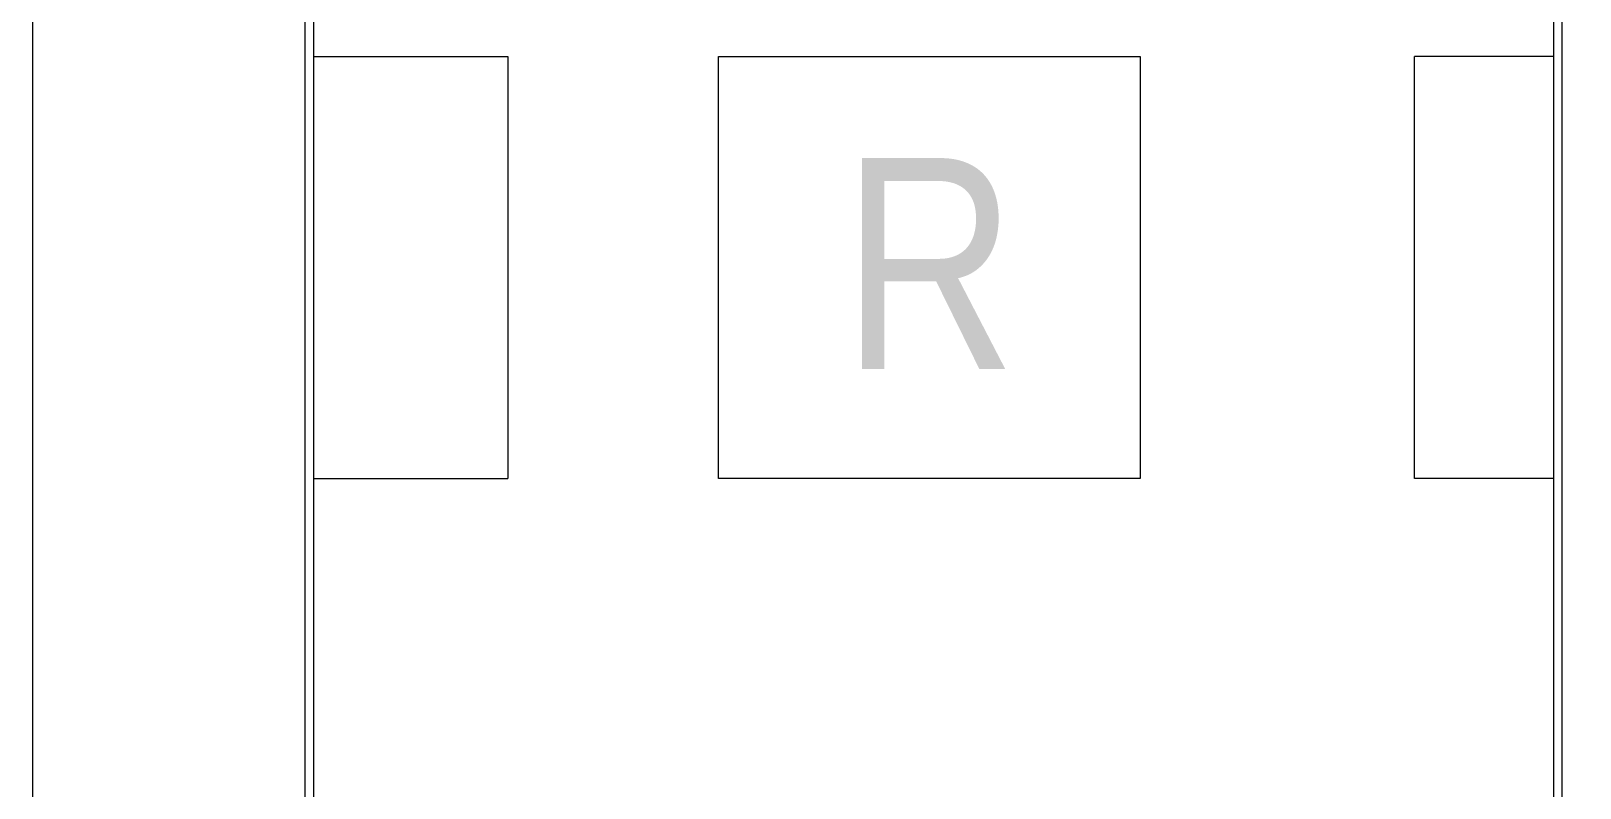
# Model space of a CAD drawing. Header units: millimetres. Extents: x 2027740 to 2136289, y -1533552 to -1491502.
# Drawn here: x 2099101.9 to 2099469.2, y -1503935.5 to -1503756.2 of the extents above; entities that cross this region are included whole.
import ezdxf
from ezdxf.enums import TextEntityAlignment as Align

# ---------------------------------------------------------------- set-up
doc = ezdxf.new("R2010")
doc.units = ezdxf.units.MM
doc.header["$MEASUREMENT"] = 0
doc.linetypes.add('AUSGEZOGEN', pattern=[0])
for name, color, linetype, lineweight in [('10_Einrichtung', 7, 'Continuous', 0), ('10_Einrichtung (Construction)', 7, 'Continuous', 0), ('11_Schraffur', 9, 'Continuous', 0)]:
    doc.layers.add(name, color=color, linetype=linetype, lineweight=lineweight)
doc.styles.add('Rossmann', font='ARIALN.TTF', dxfattribs={"height": 100})

# ---------------------------------------------------------------- blocks, each defined once
blk = doc.blocks.new('*U847')
at = {"layer": '10_Einrichtung', "color": 1, "linetype": 'Continuous', "lineweight": 0}
for p, q in [((-1.0783, 2.9703), (-1.0783, -3.3397)), ((-0.4313, -2.3997), (-0.4313, 1.1303)), ((-0.4113, -2.3897), (-0.4113, 1.1203)), ((2.5287, 1.1203), (2.5287, -2.3897)), ((2.5487, 1.1303), (2.5487, -2.3997)), ((-0.4113, -0.1507), (0.0487, -0.1507)), ((0.0487, -0.1507), (0.0487, -1.1507)), ((0.5487, -0.1507), (1.5487, -0.1507)), ((0.5487, -1.1507), (0.5487, -0.1507)), ((1.5487, -0.1507), (1.5487, -1.1507)), ((2.5287, -0.1507), (2.1987, -0.1507)), ((2.1987, -1.1507), (2.1987, -0.1507)), ((-0.4113, -1.1507), (0.0487, -1.1507)), ((1.5487, -1.1507), (0.5487, -1.1507)), ((2.5287, -1.1507), (2.1987, -1.1507))]:
    blk.add_line(p, q, dxfattribs=at)
at = {"layer": '10_Einrichtung (Construction)', "color": 1, "linetype": 'Continuous', "lineweight": 0, "style": 'Rossmann'}
blk.add_text('R', height=0.5, dxfattribs=at).set_placement((1.0485, -0.6417), align=Align.MIDDLE_CENTER)
blk = doc.blocks.new('*U842')
at = {"layer": '10_Einrichtung', "color": 1, "linetype": 'Continuous', "lineweight": 13}
blk.add_blockref('*U847', (0, -0.6615), dxfattribs=at)

msp = doc.modelspace()

# ---------------------------------------------------------------- hatches: boundary and pattern name
at = {"layer": '11_Schraffur', "linetype": 'AUSGEZOGEN', "ltscale": 10}
h = msp.add_hatch(dxfattribs=at)
h.set_pattern_fill('ANSI37', color=256, scale=0.1, pattern_type=2)
h.set_pattern_definition([(45, (1922704.878, -1372376.447), (-4.49012806, 4.49012806), []), (135, (1922704.878, -1372376.447), (-4.49012806, -4.49012806), [])])
edge = h.paths.add_edge_path(flags=17)
edge.add_arc((2102591.7336, -1501845.3678), 273.7465, 0, 360)
edge = h.paths.add_edge_path()
edge.add_arc((2102591.7336, -1501845.3678), 248.7465, 0, 360)
edge = h.paths.add_edge_path(flags=17)
edge.add_arc((2100242.4465, -1501810.0016), 273.7465, 0, 360)
edge = h.paths.add_edge_path()
edge.add_arc((2100242.4465, -1501810.0016), 248.7465, 0, 360)
edge = h.paths.add_edge_path(flags=17)
edge.add_arc((2094390.411, -1501829.4551), 273.7465, 0, 360)
edge = h.paths.add_edge_path()
edge.add_arc((2094390.411, -1501829.4551), 248.7465, 0, 360)
edge = h.paths.add_edge_path(flags=17)
edge.add_arc((2101727.5997, -1506848.6998), 273.7465, 0, 360)
edge = h.paths.add_edge_path()
edge.add_arc((2101727.5997, -1506848.6998), 248.7465, 0, 360)
edge = h.paths.add_edge_path(flags=17)
edge.add_arc((2099456.154, -1506841.7201), 273.7465, 0, 360)
edge = h.paths.add_edge_path()
edge.add_arc((2099456.154, -1506841.7201), 248.7465, 0, 360)
edge = h.paths.add_edge_path(flags=17)
edge.add_arc((2093552.6254, -1506823.5796), 273.7465, 0, 360)
edge = h.paths.add_edge_path()
edge.add_arc((2093552.6254, -1506823.5796), 248.7465, 0, 360)

# ---------------------------------------------------------------- block references
at = {"layer": '10_Einrichtung', "color": 1, "linetype": 'Continuous', "lineweight": 0, "xscale": 99.99999999999999, "yscale": 99.99999999999999, "zscale": 99.99999999999999, "rotation": 7.421022849415388e-11}
msp.add_blockref('*U842', (2099210.0815, -1503680.96), dxfattribs=at)

doc.saveas('drawing.dxf')
